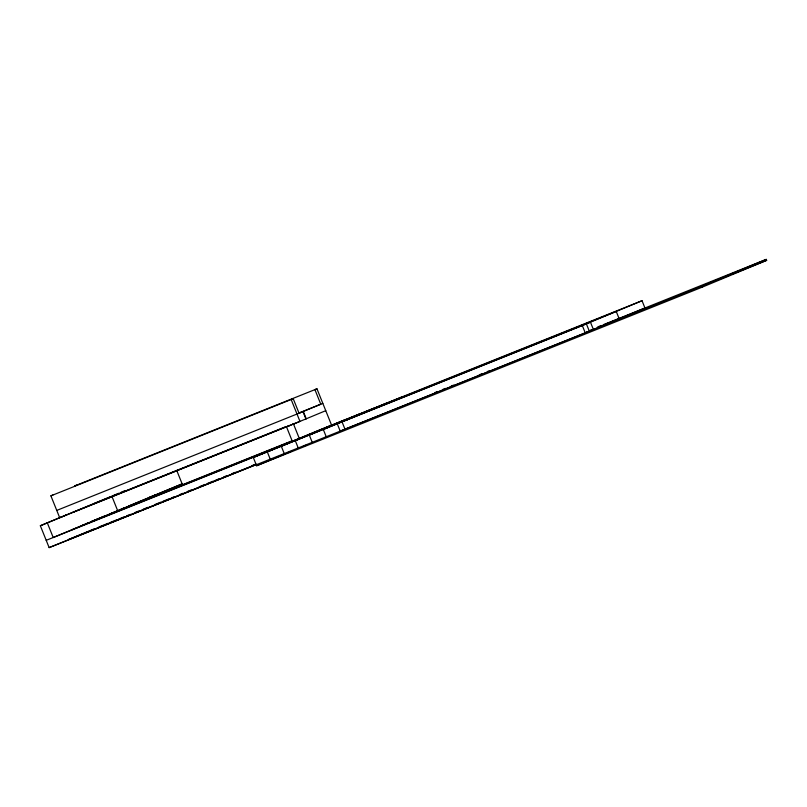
<?xml version="1.0" encoding="UTF-8"?>
<svg xmlns="http://www.w3.org/2000/svg" width="807" height="807" viewBox="0 0 807 807"><rect width="100%" height="100%" fill="white"/><g stroke="black" fill="none" stroke-linecap="round" stroke-linejoin="round"><path stroke-width="1.21" d="M299.074 413.265L293.213 398.688L291.176 399.536L299.962 421.395L59.688 517.701L50.902 495.841L52.939 494.994M76.685 485.108L74.648 485.955L316.959 388.803L331.616 425.249M316.959 388.803L314.932 389.65L320.783 404.226L298.63 413.113M298.308 413.507L322.82 403.379M256.757 464.398L49.136 547.61L40.35 525.75L62.664 516.47M64.53 515.693L66.83 514.735M40.35 525.75L110.66 496.608M112.97 495.649L118.72 493.259M121.03 492.3L124.48 490.858M294.575 423.534L286.525 426.883L292.376 441.459L299.377 438.655L293.516 424.079L325.756 410.672M82.364 525.286L84.614 524.348M86.5 523.561L88.8 522.603M91.11 521.645L104.002 516.288M121.04 509.197L123.572 508.148M129.1 505.848L182.14 483.887L176.733 470.431M182.14 483.887L53.212 537.523L47.351 522.946M603.707 324.545L766.257 259.39L766.65 260.358L702.181 287.171L256.626 465.76L253.307 457.498L317.766 430.686L642.029 300.718L644.954 308.012L585.236 332.847L344.962 429.153L342.037 421.859L582.311 325.554L642.029 300.718M331.768 425.077L267.299 451.89L270.234 459.173M345.759 419.469L281.3 446.281L284.225 453.564M359.761 413.86L295.291 440.672L298.227 447.956M373.752 408.241L309.293 435.064L312.218 442.347M387.753 402.632L323.284 429.445L326.22 436.738M253.307 457.498L337.286 423.836L401.745 397.024M49.136 547.61L256.162 464.57M94.268 528.847L68.484 539.57L256.273 464.297M256.626 465.76L285.406 453.786M287.706 452.828L292.305 450.911M303.825 446.13L306.125 445.171M344.821 429.213L340.211 431.13L337.286 423.836M256.233 464.792L701.797 286.203L766.257 259.39M50.902 495.841L293.213 398.688M56.762 510.417L302.978 411.641L305.903 418.924M93.642 503.709L286.092 426.57M72.63 512.425L289.572 425.471M292.245 424.401L294.575 423.463M148.801 497.546L155.801 494.741M110.105 513.797L292.628 440.582M91.332 521.554L291.952 441.147M71.379 529.947L299.528 438.483M375.961 407.747L616.235 311.441L619.171 318.735L598.169 327.148M46.211 540.327L271.898 449.802M346.102 420.175L590.452 322.175L593.377 329.458M597.856 326.885L601.366 325.483M98.928 526.971L108.259 523.229M110.599 522.3L116.43 519.96M118.76 519.022L124.591 516.692M126.921 515.754L130.421 514.352M135.092 512.475L138.592 511.073M143.253 509.207L147.923 507.341M154.914 504.536L160.754 502.196M163.085 501.258L168.915 498.918M171.245 497.99L174.746 496.587M179.416 494.711L182.917 493.309M187.577 491.443L191.077 490.041M199.238 486.762L205.069 484.432M207.409 483.494L213.24 481.154M215.57 480.226L219.07 478.823M223.731 476.947L227.231 475.545M231.902 473.679L235.402 472.277M251.734 465.73L255.224 464.328M434.882 392.595L437.212 391.667M443.043 389.327L445.373 388.389M451.204 386.059L453.544 385.121M479.207 374.831L481.537 373.903M487.367 371.563L489.698 370.625M590.008 330.426L592.338 329.488M585.811 332.555L588.142 331.616M589.887 330.86L592.217 329.922M717.534 280.049L721.044 278.637M723.385 277.699L729.225 275.358M731.566 274.42L766.65 260.358M701.797 286.203L702.181 287.171M586.376 323.869L589.312 331.152M582.311 325.554L585.236 332.847M303.311 411.499L306.246 418.783M111.82 496.123L117.671 510.7"/></g></svg>
